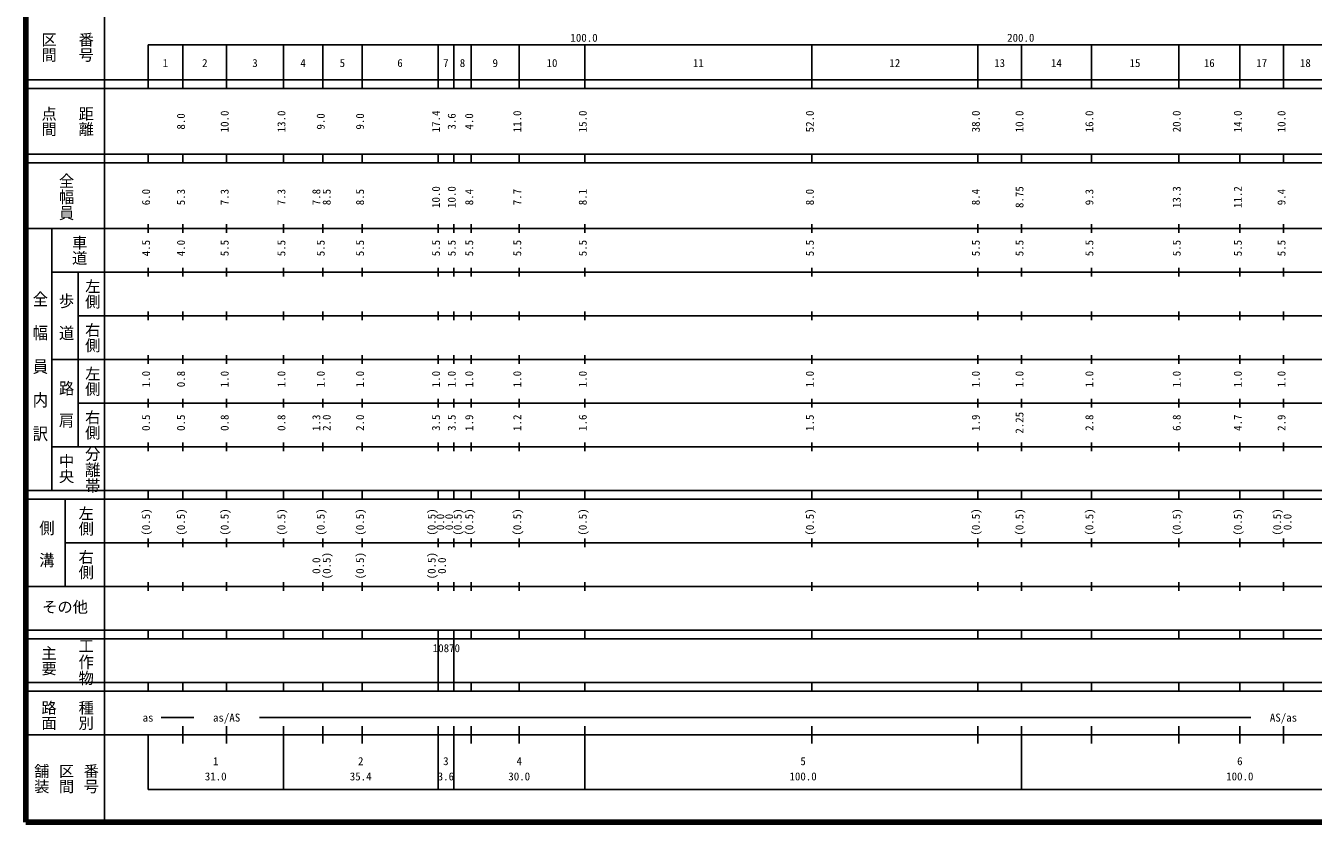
# Model space of a CAD drawing. Units: millimetres on the paper. Extents: x 40 to 680, y 20 to 380.
# Drawn here: x 40 to 334.8, y 20 to 202.4 of the extents above; entities that cross this region are included whole.
import ezdxf
from ezdxf.enums import TextEntityAlignment as Align

# ---------------------------------------------------------------- set-up
doc = ezdxf.new("R2010")
doc.units = ezdxf.units.MM
doc.layers.add('M-TTL', color=2, linetype='Continuous', lineweight=140)
doc.layers.add('M-TTL-BAND', color=7, linetype='Continuous', lineweight=25)
doc.styles.add('@ＭＳ ゴシック', font='')
doc.styles.add('ＭＳ ゴシック', font='')
doc.styles.get('@ＭＳ ゴシック').set_extended_font_data('@MS Gothic')
doc.styles.get('ＭＳ ゴシック').set_extended_font_data('MS Gothic')

msp = doc.modelspace()

# ---------------------------------------------------------------- linework, layer by layer
at = {"layer": 'M-TTL'}
for p, q in [((40, 380), (40, 20)), ((40, 20), (680, 20))]:
    msp.add_line(p, q, dxfattribs=at)
at = {"layer": 'M-TTL-BAND'}
for p, q in [((58, 370), (58, 20)), ((68, 198), (579, 198)), ((68, 198), (68, 188)), ((76, 188), (76, 198)), ((86, 188), (86, 198)), ((99, 188), (99, 198)), ((108, 188), (108, 198)), ((117, 188), (117, 198)), ((134.4, 188), (134.4, 198)), ((138, 188), (138, 198)), ((142, 188), (142, 198)), ((153, 188), (153, 198)), ((168, 188), (168, 198)), ((220, 188), (220, 198)), ((258, 188), (258, 198)), ((268, 188), (268, 198)), ((284, 188), (284, 198)), ((304, 188), (304, 198)), ((318, 188), (318, 198)), ((328, 188), (328, 198)), ((40, 190), (579, 190)), ((40, 188), (579, 188)), ((40, 173), (579, 173)), ((40, 171), (579, 171)), ((68, 171), (68, 173)), ((76, 171), (76, 173)), ((86, 171), (86, 173)), ((99, 171), (99, 173)), ((108, 171), (108, 173)), ((117, 171), (117, 173)), ((134.4, 171), (134.4, 173)), ((138, 171), (138, 173)), ((142, 171), (142, 173)), ((153, 171), (153, 173)), ((168, 171), (168, 173)), ((220, 171), (220, 173)), ((258, 171), (258, 173)), ((268, 171), (268, 173)), ((284, 171), (284, 173)), ((304, 171), (304, 173)), ((318, 171), (318, 173)), ((328, 171), (328, 173)), ((68, 155), (68, 157)), ((76, 155), (76, 157)), ((86, 155), (86, 157)), ((99, 155), (99, 157)), ((108, 155), (108, 157)), ((117, 155), (117, 157)), ((134.4, 155), (134.4, 157)), ((138, 155), (138, 157)), ((142, 155), (142, 157)), ((153, 155), (153, 157)), ((168, 155), (168, 157)), ((220, 155), (220, 157)), ((258, 155), (258, 157)), ((268, 155), (268, 157)), ((284, 155), (284, 157)), ((304, 155), (304, 157)), ((318, 155), (318, 157)), ((328, 155), (328, 157)), ((40, 156), (579, 156)), ((46, 96), (46, 156)), ((46, 146), (579, 146)), ((52, 146), (52, 106)), ((68, 145), (68, 147)), ((76, 145), (76, 147)), ((86, 145), (86, 147)), ((99, 145), (99, 147)), ((108, 145), (108, 147)), ((117, 145), (117, 147)), ((134.4, 145), (134.4, 147)), ((138, 145), (138, 147)), ((142, 145), (142, 147)), ((153, 145), (153, 147)), ((168, 145), (168, 147)), ((220, 145), (220, 147)), ((258, 145), (258, 147)), ((268, 145), (268, 147)), ((284, 145), (284, 147)), ((304, 145), (304, 147)), ((318, 145), (318, 147)), ((328, 145), (328, 147)), ((52, 136), (579, 136)), ((68, 135), (68, 137)), ((76, 135), (76, 137)), ((86, 135), (86, 137)), ((99, 135), (99, 137)), ((108, 135), (108, 137)), ((117, 135), (117, 137)), ((134.4, 135), (134.4, 137)), ((138, 135), (138, 137)), ((142, 135), (142, 137)), ((153, 135), (153, 137)), ((168, 135), (168, 137)), ((220, 135), (220, 137)), ((258, 135), (258, 137)), ((268, 135), (268, 137)), ((284, 135), (284, 137)), ((304, 135), (304, 137)), ((318, 135), (318, 137)), ((328, 135), (328, 137)), ((68, 125), (68, 127)), ((76, 125), (76, 127)), ((86, 125), (86, 127)), ((99, 125), (99, 127)), ((108, 125), (108, 127)), ((117, 125), (117, 127)), ((134.4, 125), (134.4, 127)), ((138, 125), (138, 127)), ((142, 125), (142, 127)), ((153, 125), (153, 127)), ((168, 125), (168, 127)), ((220, 125), (220, 127)), ((258, 125), (258, 127)), ((268, 125), (268, 127)), ((284, 125), (284, 127)), ((304, 125), (304, 127)), ((318, 125), (318, 127)), ((328, 125), (328, 127)), ((46, 126), (579, 126)), ((52, 116), (579, 116)), ((68, 115), (68, 117)), ((76, 115), (76, 117)), ((86, 115), (86, 117)), ((99, 115), (99, 117)), ((108, 115), (108, 117)), ((117, 115), (117, 117)), ((134.4, 115), (134.4, 117)), ((138, 115), (138, 117)), ((142, 115), (142, 117)), ((153, 115), (153, 117)), ((168, 115), (168, 117)), ((220, 115), (220, 117)), ((258, 115), (258, 117)), ((268, 115), (268, 117)), ((284, 115), (284, 117)), ((304, 115), (304, 117)), ((318, 115), (318, 117)), ((328, 115), (328, 117)), ((68, 105), (68, 107)), ((76, 105), (76, 107)), ((86, 105), (86, 107)), ((99, 105), (99, 107)), ((108, 105), (108, 107)), ((117, 105), (117, 107)), ((134.4, 105), (134.4, 107)), ((138, 105), (138, 107)), ((142, 105), (142, 107)), ((153, 105), (153, 107)), ((168, 105), (168, 107)), ((220, 105), (220, 107)), ((258, 105), (258, 107)), ((268, 105), (268, 107)), ((284, 105), (284, 107)), ((304, 105), (304, 107)), ((318, 105), (318, 107)), ((328, 105), (328, 107)), ((46, 106), (579, 106)), ((40, 96), (579, 96)), ((68, 94), (68, 96)), ((76, 94), (76, 96)), ((86, 94), (86, 96)), ((99, 94), (99, 96)), ((108, 94), (108, 96)), ((117, 94), (117, 96)), ((134.4, 94), (134.4, 96)), ((138, 94), (138, 96)), ((142, 94), (142, 96)), ((153, 94), (153, 96)), ((168, 94), (168, 96)), ((220, 94), (220, 96)), ((258, 94), (258, 96)), ((268, 94), (268, 96)), ((284, 94), (284, 96)), ((304, 94), (304, 96)), ((318, 94), (318, 96)), ((328, 94), (328, 96)), ((40, 94), (579, 94)), ((49, 94), (49, 74)), ((49, 84), (579, 84)), ((68, 83), (68, 85)), ((76, 83), (76, 85)), ((86, 83), (86, 85)), ((99, 83), (99, 85)), ((108, 83), (108, 85)), ((117, 83), (117, 85)), ((134.4, 83), (134.4, 85)), ((138, 83), (138, 85)), ((142, 83), (142, 85)), ((153, 83), (153, 85)), ((168, 83), (168, 85)), ((220, 83), (220, 85)), ((258, 83), (258, 85)), ((268, 83), (268, 85)), ((284, 83), (284, 85)), ((304, 83), (304, 85)), ((318, 83), (318, 85)), ((328, 83), (328, 85)), ((40, 74), (579, 74)), ((68, 73), (68, 75)), ((76, 73), (76, 75)), ((86, 73), (86, 75)), ((99, 73), (99, 75)), ((108, 73), (108, 75)), ((117, 73), (117, 75)), ((134.4, 73), (134.4, 75)), ((138, 73), (138, 75)), ((142, 73), (142, 75)), ((153, 73), (153, 75)), ((168, 73), (168, 75)), ((220, 73), (220, 75)), ((258, 73), (258, 75)), ((268, 73), (268, 75)), ((284, 73), (284, 75)), ((304, 73), (304, 75)), ((318, 73), (318, 75)), ((328, 73), (328, 75)), ((40, 64), (579, 64)), ((40, 62), (579, 62)), ((68, 62), (68, 64)), ((76, 62), (76, 64)), ((86, 62), (86, 64)), ((99, 62), (99, 64)), ((108, 62), (108, 64)), ((117, 62), (117, 64)), ((134.4, 62), (134.4, 64)), ((134.4, 52), (134.4, 62)), ((138, 62), (138, 64)), ((138, 52), (138, 62)), ((142, 62), (142, 64)), ((153, 62), (153, 64)), ((168, 62), (168, 64)), ((220, 62), (220, 64)), ((258, 62), (258, 64)), ((268, 62), (268, 64)), ((284, 62), (284, 64)), ((304, 62), (304, 64)), ((318, 62), (318, 64)), ((328, 62), (328, 64)), ((40, 52), (579, 52)), ((68, 50), (68, 52)), ((76, 50), (76, 52)), ((86, 50), (86, 52)), ((99, 50), (99, 52)), ((108, 50), (108, 52)), ((117, 50), (117, 52)), ((134.4, 50), (134.4, 52)), ((138, 50), (138, 52)), ((142, 50), (142, 52)), ((153, 50), (153, 52)), ((168, 50), (168, 52)), ((220, 50), (220, 52)), ((258, 50), (258, 52)), ((268, 50), (268, 52)), ((284, 50), (284, 52)), ((304, 50), (304, 52)), ((318, 50), (318, 52)), ((328, 50), (328, 52)), ((40, 50), (579, 50)), ((71, 44), (78.5, 44)), ((76, 38), (76, 42)), ((86, 38), (86, 42)), ((93.5, 44), (320.5, 44)), ((99, 27.5), (99, 42)), ((108, 38), (108, 42)), ((117, 38), (117, 42)), ((134.4, 27.5), (134.4, 42)), ((138, 27.5), (138, 42)), ((142, 38), (142, 42)), ((153, 38), (153, 42)), ((168, 27.5), (168, 42)), ((220, 38), (220, 42)), ((258, 38), (258, 42)), ((268, 27.5), (268, 42)), ((284, 38), (284, 42)), ((304, 38), (304, 42)), ((318, 38), (318, 42)), ((328, 38), (328, 42)), ((40, 40), (579, 40)), ((68, 40), (68, 27.5)), ((68, 27.5), (579, 27.5))]:
    msp.add_line(p, q, dxfattribs=at)

# ---------------------------------------------------------------- texts
for s, height, rotation, style, p in [('区間', 2.566, 270, '@ＭＳ ゴシック', (43.25, 201)), ('番号', 2.566, 270, '@ＭＳ ゴシック', (51.75, 201)), ('点間', 2.566, 270, '@ＭＳ ゴシック', (43.25, 184)), ('距離', 2.566, 270, '@ＭＳ ゴシック', (51.75, 184)), ('10.0', 1.833, 90, 'ＭＳ ゴシック', (87, 178)), ('13.0', 1.833, 90, 'ＭＳ ゴシック', (100, 178)), ('17.4', 1.833, 90, 'ＭＳ ゴシック', (135.4, 178)), ('11.0', 1.833, 90, 'ＭＳ ゴシック', (154, 178)), ('15.0', 1.833, 90, 'ＭＳ ゴシック', (169, 178)), ('52.0', 1.833, 90, 'ＭＳ ゴシック', (221, 178)), ('38.0', 1.833, 90, 'ＭＳ ゴシック', (259, 178)), ('10.0', 1.833, 90, 'ＭＳ ゴシック', (269, 178)), ('16.0', 1.833, 90, 'ＭＳ ゴシック', (285, 178)), ('20.0', 1.833, 90, 'ＭＳ ゴシック', (305, 178)), ('14.0', 1.833, 90, 'ＭＳ ゴシック', (319, 178)), ('10.0', 1.833, 90, 'ＭＳ ゴシック', (329, 178)), ('8.0', 1.833, 90, 'ＭＳ ゴシック', (77, 178.625)), ('9.0', 1.833, 90, 'ＭＳ ゴシック', (109, 178.625)), ('9.0', 1.833, 90, 'ＭＳ ゴシック', (118, 178.625)), ('3.6', 1.833, 90, 'ＭＳ ゴシック', (139, 178.625)), ('4.0', 1.833, 90, 'ＭＳ ゴシック', (143, 178.625)), ('10.0', 1.833, 90, 'ＭＳ ゴシック', (135.4, 160.674)), ('10.0', 1.833, 90, 'ＭＳ ゴシック', (139, 160.674)), ('8.75', 1.833, 90, 'ＭＳ ゴシック', (269, 160.674)), ('13.3', 1.833, 90, 'ＭＳ ゴシック', (305, 160.674)), ('11.2', 1.833, 90, 'ＭＳ ゴシック', (319, 160.674)), ('6.0', 1.833, 90, 'ＭＳ ゴシック', (69, 161.299)), ('5.3', 1.833, 90, 'ＭＳ ゴシック', (77, 161.299)), ('7.3', 1.833, 90, 'ＭＳ ゴシック', (87, 161.299)), ('7.3', 1.833, 90, 'ＭＳ ゴシック', (100, 161.299)), ('7.8', 1.833, 90, 'ＭＳ ゴシック', (108, 161.299)), ('8.5', 1.833, 90, 'ＭＳ ゴシック', (110.37, 161.299)), ('8.5', 1.833, 90, 'ＭＳ ゴシック', (118, 161.299)), ('8.4', 1.833, 90, 'ＭＳ ゴシック', (143, 161.299)), ('7.7', 1.833, 90, 'ＭＳ ゴシック', (154, 161.299)), ('8.1', 1.833, 90, 'ＭＳ ゴシック', (169, 161.299)), ('8.0', 1.833, 90, 'ＭＳ ゴシック', (221, 161.299)), ('8.4', 1.833, 90, 'ＭＳ ゴシック', (259, 161.299)), ('9.3', 1.833, 90, 'ＭＳ ゴシック', (285, 161.299)), ('9.4', 1.833, 90, 'ＭＳ ゴシック', (329, 161.299)), ('車道', 2.566, 270, '@ＭＳ ゴシック', (50.25, 154.5)), ('4.5', 1.833, 90, 'ＭＳ ゴシック', (69, 149.625)), ('4.0', 1.833, 90, 'ＭＳ ゴシック', (77, 149.625)), ('5.5', 1.833, 90, 'ＭＳ ゴシック', (87, 149.625)), ('5.5', 1.833, 90, 'ＭＳ ゴシック', (100, 149.625)), ('5.5', 1.833, 90, 'ＭＳ ゴシック', (109, 149.625)), ('5.5', 1.833, 90, 'ＭＳ ゴシック', (118, 149.625)), ('5.5', 1.833, 90, 'ＭＳ ゴシック', (135.4, 149.625)), ('5.5', 1.833, 90, 'ＭＳ ゴシック', (139, 149.625)), ('5.5', 1.833, 90, 'ＭＳ ゴシック', (143, 149.625)), ('5.5', 1.833, 90, 'ＭＳ ゴシック', (154, 149.625)), ('5.5', 1.833, 90, 'ＭＳ ゴシック', (169, 149.625)), ('5.5', 1.833, 90, 'ＭＳ ゴシック', (221, 149.625)), ('5.5', 1.833, 90, 'ＭＳ ゴシック', (259, 149.625)), ('5.5', 1.833, 90, 'ＭＳ ゴシック', (269, 149.625)), ('5.5', 1.833, 90, 'ＭＳ ゴシック', (285, 149.625)), ('5.5', 1.833, 90, 'ＭＳ ゴシック', (305, 149.625)), ('5.5', 1.833, 90, 'ＭＳ ゴシック', (319, 149.625)), ('5.5', 1.833, 90, 'ＭＳ ゴシック', (329, 149.625)), ('左側', 2.566, 270, '@ＭＳ ゴシック', (53.25, 144.5)), ('右側', 2.566, 270, '@ＭＳ ゴシック', (53.25, 134.5)), ('左側', 2.566, 270, '@ＭＳ ゴシック', (53.25, 124.5)), ('1.0', 1.833, 90, 'ＭＳ ゴシック', (69, 119.625)), ('0.8', 1.833, 90, 'ＭＳ ゴシック', (77, 119.625)), ('1.0', 1.833, 90, 'ＭＳ ゴシック', (87, 119.625)), ('1.0', 1.833, 90, 'ＭＳ ゴシック', (100, 119.625)), ('1.0', 1.833, 90, 'ＭＳ ゴシック', (109, 119.625)), ('1.0', 1.833, 90, 'ＭＳ ゴシック', (118, 119.625)), ('1.0', 1.833, 90, 'ＭＳ ゴシック', (135.4, 119.625)), ('1.0', 1.833, 90, 'ＭＳ ゴシック', (139, 119.625)), ('1.0', 1.833, 90, 'ＭＳ ゴシック', (143, 119.625)), ('1.0', 1.833, 90, 'ＭＳ ゴシック', (154, 119.625)), ('1.0', 1.833, 90, 'ＭＳ ゴシック', (169, 119.625)), ('1.0', 1.833, 90, 'ＭＳ ゴシック', (221, 119.625)), ('1.0', 1.833, 90, 'ＭＳ ゴシック', (259, 119.625)), ('1.0', 1.833, 90, 'ＭＳ ゴシック', (269, 119.625)), ('1.0', 1.833, 90, 'ＭＳ ゴシック', (285, 119.625)), ('1.0', 1.833, 90, 'ＭＳ ゴシック', (305, 119.625)), ('1.0', 1.833, 90, 'ＭＳ ゴシック', (319, 119.625)), ('1.0', 1.833, 90, 'ＭＳ ゴシック', (329, 119.625)), ('右側', 2.566, 270, '@ＭＳ ゴシック', (53.25, 114.5)), ('0.5', 1.833, 90, 'ＭＳ ゴシック', (69, 109.625)), ('0.5', 1.833, 90, 'ＭＳ ゴシック', (77, 109.625)), ('0.8', 1.833, 90, 'ＭＳ ゴシック', (87, 109.625)), ('0.8', 1.833, 90, 'ＭＳ ゴシック', (100, 109.625)), ('1.3', 1.833, 90, 'ＭＳ ゴシック', (108, 109.625)), ('2.0', 1.833, 90, 'ＭＳ ゴシック', (110.37, 109.625)), ('2.0', 1.833, 90, 'ＭＳ ゴシック', (118, 109.625)), ('3.5', 1.833, 90, 'ＭＳ ゴシック', (135.4, 109.625)), ('3.5', 1.833, 90, 'ＭＳ ゴシック', (139, 109.625)), ('1.9', 1.833, 90, 'ＭＳ ゴシック', (143, 109.625)), ('1.2', 1.833, 90, 'ＭＳ ゴシック', (154, 109.625)), ('1.6', 1.833, 90, 'ＭＳ ゴシック', (169, 109.625)), ('1.5', 1.833, 90, 'ＭＳ ゴシック', (221, 109.625)), ('1.9', 1.833, 90, 'ＭＳ ゴシック', (259, 109.625)), ('2.25', 1.833, 90, 'ＭＳ ゴシック', (269, 109)), ('2.8', 1.833, 90, 'ＭＳ ゴシック', (285, 109.625)), ('6.8', 1.833, 90, 'ＭＳ ゴシック', (305, 109.625)), ('4.7', 1.833, 90, 'ＭＳ ゴシック', (319, 109.625)), ('2.9', 1.833, 90, 'ＭＳ ゴシック', (329, 109.625)), ('中央', 2.566, 270, '@ＭＳ ゴシック', (47.25, 104.5)), ('左側', 2.566, 270, '@ＭＳ ゴシック', (51.75, 92.5)), ('(0.5)', 1.833, 90, 'ＭＳ ゴシック', (69, 85.639)), ('(0.5)', 1.833, 90, 'ＭＳ ゴシック', (77, 85.639)), ('(0.5)', 1.833, 90, 'ＭＳ ゴシック', (87, 85.639)), ('(0.5)', 1.833, 90, 'ＭＳ ゴシック', (100, 85.639)), ('(0.5)', 1.833, 90, 'ＭＳ ゴシック', (109, 85.639)), ('(0.5)', 1.833, 90, 'ＭＳ ゴシック', (118, 85.639)), ('(0.5)', 1.833, 90, 'ＭＳ ゴシック', (134.4, 85.639)), ('(0.5)', 1.833, 90, 'ＭＳ ゴシック', (140.37, 85.639)), ('(0.5)', 1.833, 90, 'ＭＳ ゴシック', (143, 85.639)), ('(0.5)', 1.833, 90, 'ＭＳ ゴシック', (154, 85.639)), ('(0.5)', 1.833, 90, 'ＭＳ ゴシック', (169, 85.639)), ('(0.5)', 1.833, 90, 'ＭＳ ゴシック', (221, 85.639)), ('(0.5)', 1.833, 90, 'ＭＳ ゴシック', (259, 85.639)), ('(0.5)', 1.833, 90, 'ＭＳ ゴシック', (269, 85.639)), ('(0.5)', 1.833, 90, 'ＭＳ ゴシック', (285, 85.639)), ('(0.5)', 1.833, 90, 'ＭＳ ゴシック', (305, 85.639)), ('(0.5)', 1.833, 90, 'ＭＳ ゴシック', (319, 85.639)), ('(0.5)', 1.833, 90, 'ＭＳ ゴシック', (328, 85.639)), ('0.0', 1.833, 90, 'ＭＳ ゴシック', (136.37, 86.889)), ('0.0', 1.833, 90, 'ＭＳ ゴシック', (138.4, 86.889)), ('0.0', 1.833, 90, 'ＭＳ ゴシック', (330.37, 86.889)), ('右側', 2.566, 270, '@ＭＳ ゴシック', (51.75, 82.5)), ('0.0', 1.833, 90, 'ＭＳ ゴシック', (108, 76.889)), ('(0.5)', 1.833, 90, 'ＭＳ ゴシック', (110.37, 75.639)), ('(0.5)', 1.833, 90, 'ＭＳ ゴシック', (118, 75.639)), ('(0.5)', 1.833, 90, 'ＭＳ ゴシック', (134.4, 75.639)), ('0.0', 1.833, 90, 'ＭＳ ゴシック', (136.77, 76.889)), ('主要', 2.566, 270, '@ＭＳ ゴシック', (43.25, 60.5)), ('路面', 2.566, 270, '@ＭＳ ゴシック', (43.25, 48)), ('種別', 2.566, 270, '@ＭＳ ゴシック', (51.75, 48)), ('舗装', 2.566, 270, '@ＭＳ ゴシック', (41.583, 33.5)), ('区間', 2.566, 270, '@ＭＳ ゴシック', (47.25, 33.5)), ('番号', 2.566, 270, '@ＭＳ ゴシック', (52.917, 33.5))]:
    msp.add_text(s, height=height, rotation=rotation, dxfattribs=dict(at, style=style)).set_placement(p, align=Align.BOTTOM_LEFT)
at = {"layer": 'M-TTL-BAND', "style": 'ＭＳ ゴシック'}
for s, height, p in [('100.0', 1.833, (164.719, 198.195)), ('200.0', 1.833, (264.719, 198.195)), ('1', 1.833, (71.375, 192.405)), ('2', 1.833, (80.375, 192.405)), ('3', 1.833, (91.875, 192.405)), ('4', 1.833, (102.875, 192.405)), ('5', 1.833, (111.875, 192.405)), ('6', 1.833, (125.075, 192.405)), ('7', 1.833, (135.575, 192.405)), ('8', 1.833, (139.375, 192.405)), ('9', 1.833, (146.875, 192.405)), ('10', 1.833, (159.25, 192.405)), ('11', 1.833, (192.75, 192.405)), ('12', 1.833, (237.75, 192.405)), ('13', 1.833, (261.75, 192.405)), ('14', 1.833, (274.75, 192.405)), ('15', 1.833, (292.75, 192.405)), ('16', 1.833, (309.75, 192.405)), ('17', 1.833, (321.75, 192.405)), ('18', 1.833, (331.75, 192.405)), ('その他', 2.566, (43.75, 67.25)), ('10870', 1.833, (133.2, 58.405)), ('as', 1.833, (66.75, 42.5)), ('as/AS', 1.833, (82.875, 42.5)), ('AS/as', 1.833, (324.875, 42.5)), ('1', 1.833, (82.875, 32.523)), ('2', 1.833, (116.075, 32.523)), ('3', 1.833, (135.575, 32.523)), ('4', 1.833, (152.375, 32.523)), ('5', 1.833, (217.375, 32.523)), ('6', 1.833, (317.375, 32.523)), ('31.0', 1.833, (81, 29.033)), ('35.4', 1.833, (114.2, 29.033)), ('3.6', 1.833, (134.325, 29.033)), ('30.0', 1.833, (150.5, 29.033)), ('100.0', 1.833, (214.875, 29.033)), ('100.0', 1.833, (314.875, 29.033))]:
    msp.add_text(s, height=height, dxfattribs=at).set_placement(p, align=Align.BOTTOM_LEFT)
at = {"layer": 'M-TTL-BAND', "style": '@ＭＳ ゴシック'}
for s, width, p in [('全幅員', 1.05, (47.25, 168.75)), ('全\u3000幅\u3000員\u3000内\u3000訳', 1.1, (41.25, 141.75)), ('歩\u3000道', 1.05, (47.25, 141.25)), ('路\u3000肩', 1.05, (47.25, 121.25)), ('分離帯', 1.05, (53.25, 106.25)), ('側\u3000溝', 1.05, (42.75, 89.25)), ('工作物', 1.05, (51.75, 62.25))]:
    msp.add_text(s, height=2.566, rotation=270, dxfattribs=dict(at, width=width)).set_placement(p, align=Align.BOTTOM_LEFT)

doc.saveas('drawing.dxf')
